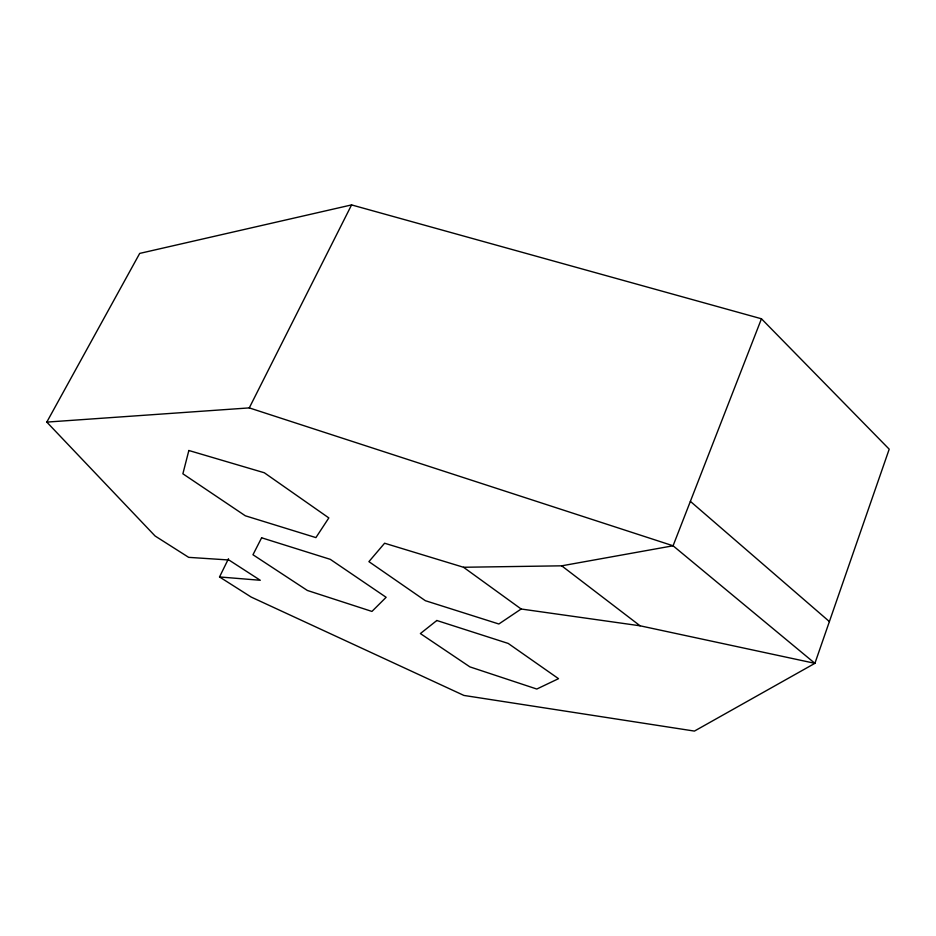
<?xml version="1.0" encoding="UTF-8"?>
<svg xmlns="http://www.w3.org/2000/svg" width="936" height="936" viewBox="0 0 936 936"><rect width="100%" height="100%" fill="white"/><g stroke="black" fill="none" stroke-linecap="round" stroke-linejoin="round"><path stroke-width="1.4" d="M761.459 318.778L673.078 545.782L561.705 565.824L463.507 567.263L384.602 543.231L368.913 561.647L425.365 600.701L498.853 623.996L521.165 609.008L640.084 625.798L814.905 663.332L889.2 449.175L761.459 318.778L351.573 204.914L139.698 253.41L46.8 422.101L155.095 536L188.686 557.353L228.899 559.985L260.278 580.273L219.527 576.95L228.489 558.71M46.8 422.101L249.28 407.897L351.573 204.914M249.28 407.897L673.078 545.782L814.905 663.332L694.43 731.086L463.917 695.436L251.176 597.063L219.527 576.95M463.507 567.263L521.165 609.008M561.705 565.824L640.084 625.798M690.37 501.357L829.39 621.574M188.85 450.497L182.883 473.791L245.326 515.794L315.912 537.603L328.829 517.912L264.315 472.762L188.85 450.497M261.624 537.79L252.966 554.744L307.371 590.464L371.943 611.43L386.135 597.297L330.291 559.342L261.624 537.79M436.831 620.498L420.381 633.567L469.907 666.888L536.796 689.036L558.523 678.67L508.19 643.43L436.831 620.498"/></g></svg>
